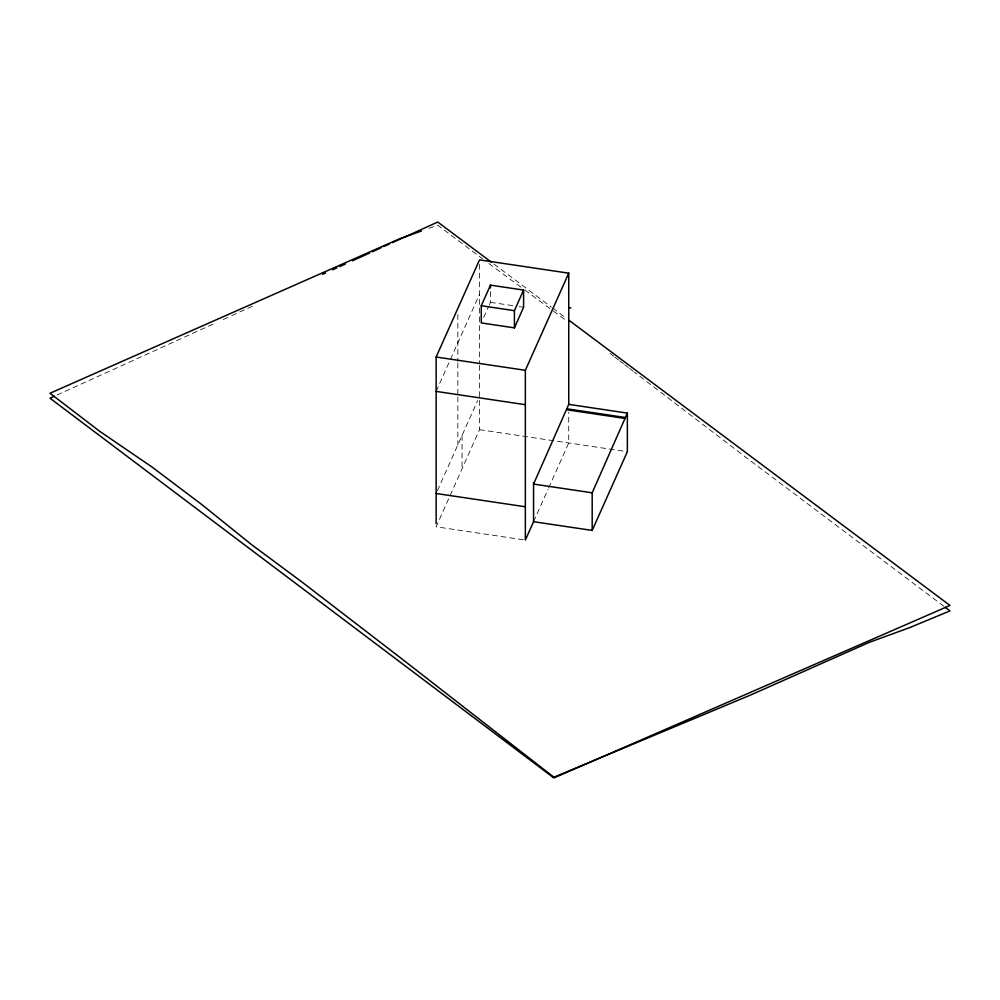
<?xml version="1.0" encoding="UTF-8"?>
<svg xmlns="http://www.w3.org/2000/svg" width="1000" height="1000" viewBox="0 0 1000 1000"><rect width="100%" height="100%" fill="white"/><g stroke="black" fill="none" stroke-linecap="round" stroke-linejoin="round"><path stroke-width="0.75" stroke-dasharray="5 3.75" d="M436.138 391.4L479.525 294.275M483.725 317.438L488.625 306.45M489.25 305.075L490.475 302.325L490.475 289.425M437.375 490.712L477.65 400.562M479.525 365.425L479.525 429.675L436.138 526.8L525.35 540.087M533.562 521.688L548.013 489.363M548.638 487.95L568.737 442.962L568.737 412.088M57.1 395L216.175 322.713M223.275 319.488L230.375 316.262M231.8 315.613L253.1 305.938M428.925 228.35L437.75 225.212L482.575 258.825M490.475 302.325L513.062 305.688M519.087 306.588L523.6 307.262M479.525 429.675L627.362 451.7M488.8 263.488L523.6 289.125M524.85 290.05L552.15 310.163M553.387 311.075L565.763 320.188M493.975 264.113L551.438 307.137M552.688 308.075L566.438 318.363M943.863 606.263L744.712 456.45L634.425 372.137M610.037 353.413L613.7 356.225M614.913 357.163L618.575 359.963M619.8 360.9L623.45 363.713M624.675 364.65L628.325 367.45M629.55 368.387L633.212 371.2M479.525 264.375L479.525 363.888M462.05 435.487L462.05 468.8M457.837 314.438L457.837 361.4M457.837 362.95L457.837 395.425M457.837 396.975L457.837 444.925"/><path stroke-width="1.5" d="M436.138 523.75L436.138 357.013L479.525 259.887L568.737 273.175L568.737 404.363L533.562 484.075L592.188 492.812L627.362 413.1L568.737 404.363M481.262 305.738L490.475 285.138L523.6 290.062L523.6 307.262L514.4 327.863L481.262 322.925L481.262 305.738L514.4 310.663L523.6 290.062M533.562 483L533.562 521.688L525.35 540.087L525.35 370.3L568.737 273.175M533.562 521.688L592.188 530.425L627.362 451.7L627.362 413.1M54.262 396.287L50 398.225L553.888 777.962L950 605.462L568.938 320.225M322.7 274.312L325.538 273.025M332.65 269.788L336.9 267.85M339.75 266.562L345.425 263.988M352.525 260.763L369.575 253.012M372.413 251.725L380.938 247.85M383.775 246.562L389.462 243.975M392.3 242.688L437.75 222.037L491.475 262.25M421.562 230.975L399.487 238.825L50 393.25L99.975 431.512L151.862 466.912L201.975 504.688L251.337 544.475L301.8 581.9L402.238 659.163L553.888 777.225L751.012 694.85L869.075 642.438L909.912 627.513L950 610.9L945.088 607.188M568.737 307.562L570.837 307.875M436.138 357.013L525.35 370.3M566.763 408.787L625.388 417.512M566.763 409.762L625.388 418.5M436.138 391.4L525.35 404.688M436.138 493.488L525.35 506.775M592.188 492.812L592.188 530.425M514.4 310.663L514.4 327.863M490.475 285.138L490.475 288"/></g></svg>
